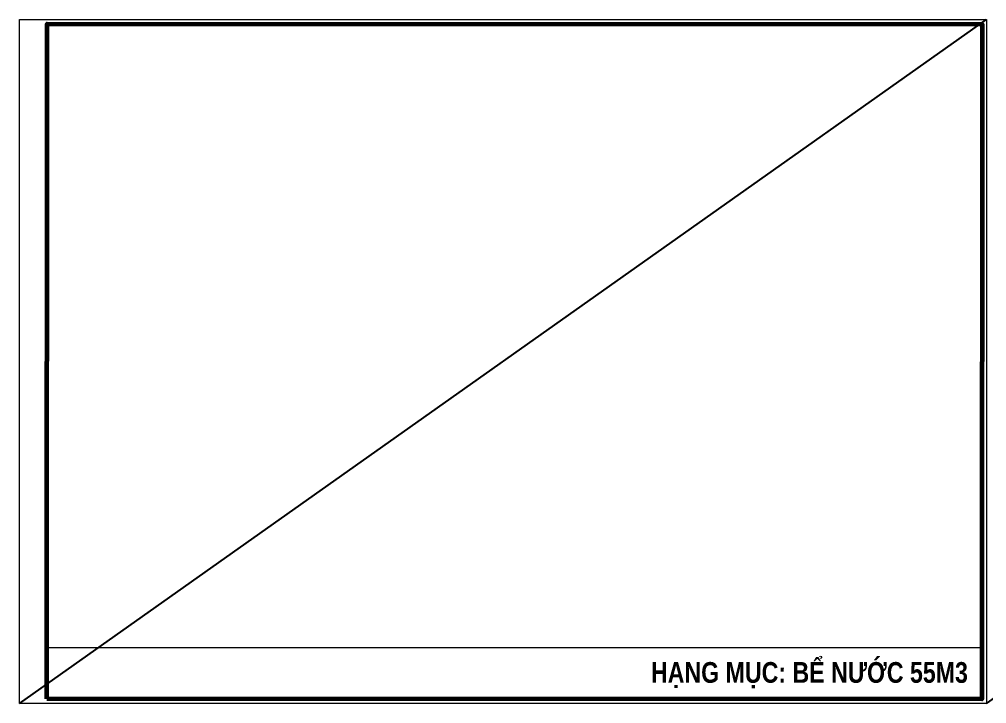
# Model space of a CAD drawing. Extents: x -192823 to 24985, y 78808 to 102574.
# Drawn here: x -165095 to -140144, y 84928 to 102574 of the extents above; entities that cross this region are included whole.
import ezdxf
from ezdxf.enums import TextEntityAlignment as Align

# ---------------------------------------------------------------- set-up
doc = ezdxf.new("R2010")
doc.units = 0
doc.header["$LTSCALE"] = 5
doc.header["$MEASUREMENT"] = 0
doc.linetypes.add('DASHED', pattern=[0.75, 0.5, -0.25])
doc.layers.get('DEFPOINTS').update_dxf_attribs({"linetype": 'CONTINUOUS', "lineweight": 9})
doc.layers.add('0-Text', color=7, linetype='CONTINUOUS')
doc.layers.add('KCS_Plotter', color=11, linetype='CONTINUOUS', plot=False)
doc.layers.add('Khungten_LCDI', color=7, linetype='CONTINUOUS', lineweight=25)
doc.layers.add('V KHUAT MANH', color=27, linetype='DASHED', lineweight=5)
doc.styles.add('LC3', font='', dxfattribs={"width": 0.8})
doc.styles.get('LC3').set_extended_font_data('.VnArialH', bold=True)

msp = doc.modelspace()

# ---------------------------------------------------------------- linework, layer by layer
at = {"layer": 'DEFPOINTS', "lineweight": 0}
msp.add_lwpolyline([(-165095, 84932.5), (-165092, 102574.3), (-140144, 102570), (-140147, 84928.2)], close=True, dxfattribs=at)
at = {"layer": 'KCS_Plotter', "linetype": 'ByBlock', "ltscale": 2000}
msp.add_line((-165095, 84932.5), (-140144, 102570), dxfattribs=at)
at = {"layer": 'KCS_Plotter'}
msp.add_line((-140149.1, 84928.2), (-115203.6, 102568.2), dxfattribs=at)
at = {"layer": 'Khungten_LCDI', "color": 5, "lineweight": 60}
msp.add_lwpolyline([(-164382.2, 85051.1), (-164379.2, 102455.3), (-140262.8, 102451.2), (-140265.8, 85047)], close=True, dxfattribs=at)
at = {"layer": 'V KHUAT MANH', "ltscale": 0.5}
msp.add_line((-140265.6, 86367.4), (-164382, 86371.5), dxfattribs=at)

# ---------------------------------------------------------------- texts
at = {"layer": '0-Text', "style": 'LC3', "width": 0.8}
msp.add_text('h¹ng môc: bÓ n\xadíc 55m3', height=534.6, rotation=359.99018, dxfattribs=at).set_placement((-140628, 85465.2), align=Align.RIGHT)

doc.saveas('drawing.dxf')
